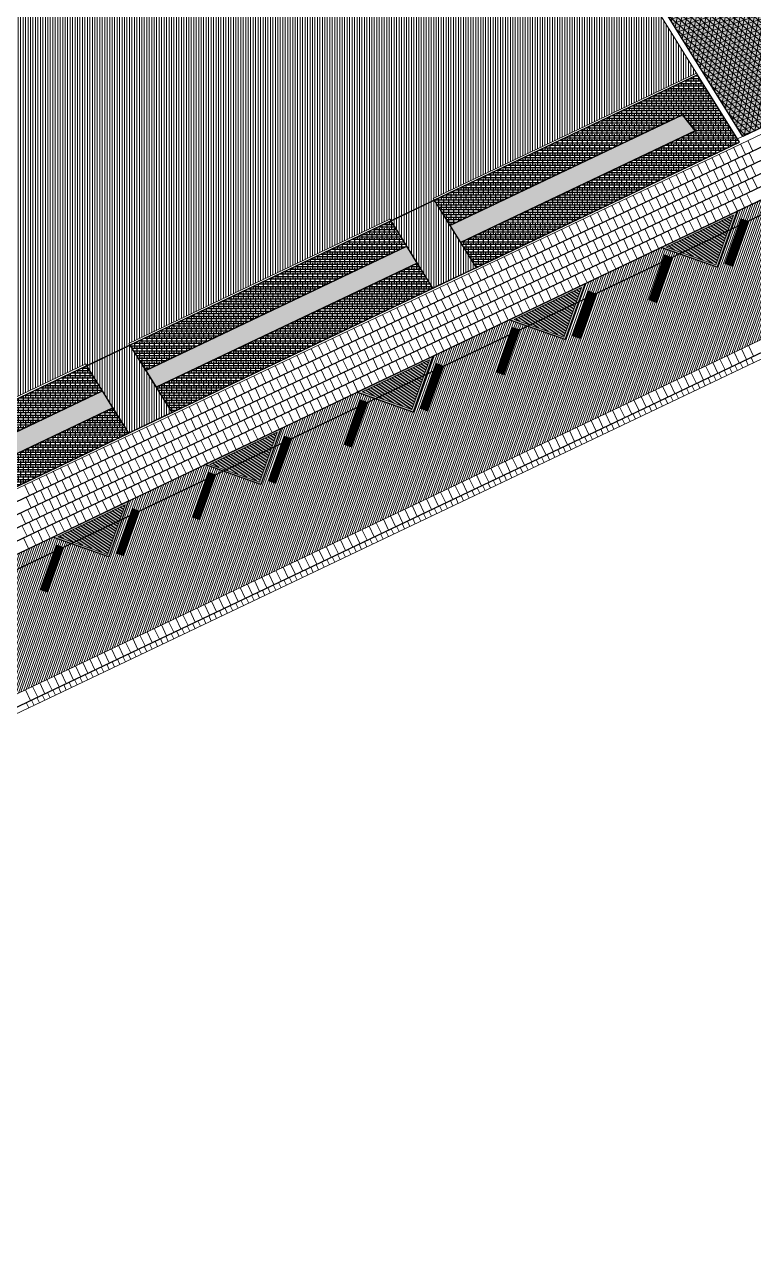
# Model space of a CAD drawing. Header units: metres. Extents: x 679599 to 680028, y 2748524 to 2748840.
# Drawn here: x 679724.7 to 679761.5, y 2748523.6 to 2748584.9 of the extents above; entities that cross this region are included whole.
import ezdxf

# ---------------------------------------------------------------- set-up
doc = ezdxf.new("R2010")
doc.units = ezdxf.units.M
doc.header["$LTSCALE"] = 5
doc.layers.add('00-AUX', color=2, linetype='Continuous', plot=False)
doc.layers.add('00-AUX Tree Pit', color=2, linetype='Continuous', plot=False)
for name, color, linetype, lineweight, plot in [('02-L-B-Barrier Curb', 210, 'Continuous', 5, False), ('02-L-B-Channel', 140, 'Continuous', 5, False), ('02-L-B-Curb', 11, 'Continuous', 5, False)]:
    doc.layers.add(name, color=color, linetype=linetype, lineweight=lineweight, plot=plot)
doc.layers.add('02-L-B-Flat Bar', color=181, linetype='Continuous', lineweight=5)
doc.layers.add('04-BK-Tree Pit', color=6, linetype='Continuous', lineweight=5)
for name, color, linetype, lineweight, true_color in [('02-L-Joints-Paviment_07_Precast Concrete Blocks 60X40', 7, 'Continuous', 5, 0x999999), ('03-TR-Pavement_02_Sealed Gravel', 7, 'Continuous', 5, 0x38321e), ('03-TR-Pavement_05_Precast irregular Concrete Blocks_Open Joint', 7, 'Continuous', 5, 0x82ae7e), ('03-TR-Pavement_07_Precast Concrete Blocks 20X10', 7, 'Continuous', 5, 0x999999), ('03-TR-Pavement_07_Precast Concrete Blocks 60X40', 7, 'Continuous', 5, 0x999999), ('03-TR-Pavement_07_Precast irregular Concrete Blocks', 7, 'Continuous', 5, 0xb3b3b3)]:
    doc.layers.add(name, color=color, linetype=linetype, lineweight=lineweight, true_color=true_color)
doc.layers.add('03-TR-Pavement_00_Dry Swale', color=7, linetype='Continuous', true_color=0x6e5d3a)
doc.layers.add('03-TR-Tree Pit_White', color=7, linetype='Continuous', true_color=0xfcfcfc)
doc.layers.add('03-TR-Tree Pit_Green', color=46, linetype='Continuous')
pattern_1 = [(90, (652974.11672, 2717198.73223), (-0.1247775, 0), [])]

# ---------------------------------------------------------------- blocks, each defined once
blk = doc.blocks.new('*U3')
at = {"layer": '02-L-B-Channel'}
blk.add_lwpolyline([(0, -0.301), (0, 0)], dxfattribs=at)
blk = doc.blocks.new('*U4')
at = {"layer": '02-L-B-Channel', "color": 0, "linetype": 'ByBlock', "lineweight": -2, "transparency": 16777216, "rotation": 205.4480529310802}
for p in [(679761.248, 2748567.713), (679761.519, 2748567.842), (679759.893, 2748567.068), (679760.164, 2748567.197), (679760.435, 2748567.326), (679760.706, 2748567.455), (679760.977, 2748567.584), (679758.539, 2748566.424), (679758.81, 2748566.553), (679759.081, 2748566.682), (679759.352, 2748566.811), (679759.622, 2748566.94), (679757.184, 2748565.779), (679757.455, 2748565.908), (679757.726, 2748566.037), (679757.997, 2748566.166), (679758.268, 2748566.295), (679756.101, 2748565.264), (679756.372, 2748565.393), (679756.643, 2748565.522), (679756.914, 2748565.65), (679754.746, 2748564.619), (679755.017, 2748564.748), (679755.288, 2748564.877), (679755.559, 2748565.006), (679755.83, 2748565.135), (679753.392, 2748563.975), (679753.663, 2748564.104), (679753.934, 2748564.232), (679754.205, 2748564.361), (679754.475, 2748564.49), (679752.037, 2748563.33), (679752.308, 2748563.459), (679752.579, 2748563.588), (679752.85, 2748563.717), (679753.121, 2748563.846), (679750.954, 2748562.814), (679751.225, 2748562.943), (679751.496, 2748563.072), (679751.767, 2748563.201), (679749.599, 2748562.17), (679749.87, 2748562.299), (679750.141, 2748562.428), (679750.412, 2748562.557), (679750.683, 2748562.686), (679748.245, 2748561.525), (679748.516, 2748561.654), (679748.787, 2748561.783), (679749.058, 2748561.912), (679749.329, 2748562.041), (679746.89, 2748560.881), (679747.161, 2748561.01), (679747.432, 2748561.139), (679747.703, 2748561.268), (679747.974, 2748561.396), (679745.536, 2748560.236), (679745.807, 2748560.365), (679746.078, 2748560.494), (679746.349, 2748560.623), (679746.62, 2748560.752), (679744.452, 2748559.721), (679744.723, 2748559.85), (679744.994, 2748559.978), (679745.265, 2748560.107), (679743.098, 2748559.076), (679743.369, 2748559.205), (679743.64, 2748559.334), (679743.911, 2748559.463), (679744.182, 2748559.592), (679741.744, 2748558.432), (679742.014, 2748558.561), (679742.285, 2748558.689), (679742.556, 2748558.818), (679742.827, 2748558.947), (679740.389, 2748557.787), (679740.66, 2748557.916), (679740.931, 2748558.045), (679741.202, 2748558.174), (679741.473, 2748558.303), (679739.305, 2748557.271), (679739.576, 2748557.4), (679739.847, 2748557.529), (679740.118, 2748557.658), (679737.951, 2748556.627), (679738.222, 2748556.756), (679738.493, 2748556.885), (679738.764, 2748557.014), (679739.035, 2748557.143), (679736.597, 2748555.982), (679736.867, 2748556.111), (679737.138, 2748556.24), (679737.409, 2748556.369), (679737.68, 2748556.498), (679735.242, 2748555.338), (679735.513, 2748555.467), (679735.784, 2748555.596), (679736.055, 2748555.725), (679736.326, 2748555.853), (679734.159, 2748554.822), (679734.429, 2748554.951), (679734.7, 2748555.08), (679734.971, 2748555.209), (679732.804, 2748554.178), (679733.075, 2748554.307), (679733.346, 2748554.435), (679733.617, 2748554.564), (679733.888, 2748554.693), (679731.45, 2748553.533), (679731.721, 2748553.662), (679731.991, 2748553.791), (679732.262, 2748553.92), (679732.533, 2748554.049), (679730.095, 2748552.889), (679730.366, 2748553.017), (679730.637, 2748553.146), (679730.908, 2748553.275), (679731.179, 2748553.404), (679729.012, 2748552.373), (679729.282, 2748552.502), (679729.553, 2748552.631), (679729.824, 2748552.76), (679727.657, 2748551.728), (679727.928, 2748551.857), (679728.199, 2748551.986), (679728.47, 2748552.115), (679728.741, 2748552.244), (679726.303, 2748551.084), (679726.574, 2748551.213), (679726.844, 2748551.342), (679727.115, 2748551.471), (679727.386, 2748551.599), (679724.948, 2748550.439), (679725.219, 2748550.568), (679725.49, 2748550.697), (679725.761, 2748550.826), (679726.032, 2748550.955)]:
    blk.add_blockref('*U3', p, dxfattribs=at)
blk = doc.blocks.new('Alcorque Parking 8m2')
at = {"layer": '03-TR-Tree Pit_Green', "ltscale": 0.3}
h = blk.add_hatch(dxfattribs=at)
h.set_pattern_fill('ANSI31', color=256, scale=0.04, angle=40)
h.set_pattern_definition([(85, (-679726.04474, -2748720.75428), (-0.1265167266577, 0.011068779329), [])])
h.paths.add_polyline_path([(-1.079, -0.384), (2.316, 1.231), (-0.189, 2.121)])
at = {"layer": '03-TR-Tree Pit_White'}
h = blk.add_hatch(color=256, dxfattribs=at)
h.dxf.hatch_style = 1
h.paths.add_polyline_path([(-1.254, -0.578), (2.577, 1.245), (-0.25, 2.249)])
at = {"layer": '02-L-B-Curb'}
blk.add_lwpolyline([(2.577, 1.245), (-0.25, 2.249), (-1.254, -0.578)], close=True, dxfattribs=at)
at = {"layer": '02-L-B-Curb', "color": 6}
blk.add_lwpolyline([(2.316, 1.231), (-0.189, 2.121), (-1.079, -0.384)], close=True, dxfattribs=at)
blk = doc.blocks.new('*U27')
at = {"layer": '02-L-Joints-Paviment_07_Precast Concrete Blocks 60X40'}
blk.add_line((0, -0.6), (0, 0), dxfattribs=at)
blk = doc.blocks.new('*U28')
at = {"layer": '02-L-Joints-Paviment_07_Precast Concrete Blocks 60X40', "color": 0, "linetype": 'ByBlock', "lineweight": -2, "transparency": 16777216, "rotation": 205.44819555251}
for p in [(679761.159, 2748568.003), (679761.52, 2748568.175), (679760.076, 2748567.488), (679760.437, 2748567.66), (679760.798, 2748567.831), (679758.631, 2748566.8), (679758.992, 2748566.972), (679759.353, 2748567.144), (679759.714, 2748567.316), (679757.186, 2748566.113), (679757.547, 2748566.285), (679757.909, 2748566.456), (679758.27, 2748566.628), (679756.103, 2748565.597), (679756.464, 2748565.769), (679756.825, 2748565.941), (679754.658, 2748564.909), (679755.019, 2748565.081), (679755.38, 2748565.253), (679755.741, 2748565.425), (679753.574, 2748564.394), (679753.935, 2748564.566), (679754.297, 2748564.738), (679752.129, 2748563.706), (679752.491, 2748563.878), (679752.852, 2748564.05), (679753.213, 2748564.222), (679751.046, 2748563.191), (679751.407, 2748563.363), (679751.768, 2748563.534), (679749.601, 2748562.503), (679749.962, 2748562.675), (679750.324, 2748562.847), (679750.685, 2748563.019), (679748.156, 2748561.816), (679748.518, 2748561.988), (679748.879, 2748562.159), (679749.24, 2748562.331), (679747.073, 2748561.3), (679747.434, 2748561.472), (679747.795, 2748561.644), (679745.628, 2748560.613), (679745.989, 2748560.784), (679746.35, 2748560.956), (679746.712, 2748561.128), (679744.544, 2748560.097), (679744.906, 2748560.269), (679745.267, 2748560.441), (679743.1, 2748559.409), (679743.461, 2748559.581), (679743.822, 2748559.753), (679744.183, 2748559.925), (679742.016, 2748558.894), (679742.377, 2748559.066), (679742.739, 2748559.238), (679740.571, 2748558.206), (679740.933, 2748558.378), (679741.294, 2748558.55), (679741.655, 2748558.722), (679739.127, 2748557.519), (679739.488, 2748557.691), (679739.849, 2748557.863), (679740.21, 2748558.034), (679738.043, 2748557.003), (679738.404, 2748557.175), (679738.765, 2748557.347), (679736.598, 2748556.316), (679736.96, 2748556.487), (679737.321, 2748556.659), (679737.682, 2748556.831), (679735.515, 2748555.8), (679735.876, 2748555.972), (679736.237, 2748556.144), (679734.07, 2748555.112), (679734.431, 2748555.284), (679734.792, 2748555.456), (679735.154, 2748555.628), (679732.986, 2748554.597), (679733.348, 2748554.769), (679733.709, 2748554.941), (679731.542, 2748553.909), (679731.903, 2748554.081), (679732.264, 2748554.253), (679732.625, 2748554.425), (679730.097, 2748553.222), (679730.458, 2748553.394), (679730.819, 2748553.566), (679731.18, 2748553.737), (679729.013, 2748552.706), (679729.375, 2748552.878), (679729.736, 2748553.05), (679727.569, 2748552.019), (679727.93, 2748552.191), (679728.291, 2748552.362), (679728.652, 2748552.534), (679726.485, 2748551.503), (679726.846, 2748551.675), (679727.207, 2748551.847), (679725.04, 2748550.816), (679725.401, 2748550.987), (679725.763, 2748551.159), (679726.124, 2748551.331)]:
    blk.add_blockref('*U27', p, dxfattribs=at)
blk = doc.blocks.new('Piece Parking')
blk.add_wipeout([(-1.7, 0.2), (-1.7, -0.2), (0.7, -0.2), (0.7, 0.2)])
at = {"layer": '03-TR-Pavement_07_Precast irregular Concrete Blocks'}
h = blk.add_hatch(dxfattribs=at)
h.set_pattern_fill('ANSI31', color=256, scale=0.01, angle=135)
h.paths.add_polyline_path([(-1.7, 0.2), (0.7, 0.2), (0.7, -0.2), (-1.7, -0.2)])
blk.add_lwpolyline([(-1.7, 0.2), (0.7, 0.2), (0.7, -0.2), (-1.7, -0.2)], close=True)
at = {"layer": '02-L-Joints-Paviment_07_Precast Concrete Blocks 60X40'}
for points in [[(-1.1, 0.2), (-1.1, -0.2)], [(-0.5, 0.2), (-0.5, -0.2)], [(0.1, 0.2), (0.1, -0.2)]]:
    blk.add_lwpolyline(points, dxfattribs=at)
blk = doc.blocks.new('*U46')
at = {"rotation": 44.98940089342743}
blk.add_blockref('Piece Parking', (0.539, -0.362), dxfattribs=at)
blk = doc.blocks.new('*U47')
at = {"layer": '02-L-B-Barrier Curb', "color": 0, "linetype": 'ByBlock', "lineweight": -2, "transparency": 16777216, "rotation": 25.44814092405828}
for p in [(679760.18, 2748574.474), (679756.342, 2748572.648), (679752.504, 2748570.822), (679748.667, 2748568.996), (679744.829, 2748567.17), (679740.991, 2748565.343), (679737.154, 2748563.517), (679733.316, 2748561.691), (679729.479, 2748559.865), (679725.641, 2748558.039)]:
    blk.add_blockref('*U46', p, dxfattribs=at)

msp = doc.modelspace()

# ---------------------------------------------------------------- hatches: boundary and pattern name
at = {"layer": '03-TR-Pavement_00_Dry Swale', "ltscale": 0.3}
h = msp.add_hatch(dxfattribs=at)
h.set_pattern_fill('ANSI38', color=256, scale=0.0393, angle=315)
h.paths.add_polyline_path([(679757.934, 2748580.346), (679758.565, 2748579.539), (679746.732, 2748573.908), (679747.525, 2748572.634), (679760.807, 2748578.955), (679758.693, 2748582.358), (679745.408, 2748576.036), (679746.201, 2748574.762)])
at = {"layer": '03-TR-Pavement_00_Dry Swale', "ltscale": 0.3, "true_color": 0xb29c70}
h = msp.add_hatch(dxfattribs=at)
h.set_pattern_fill('ANSI38', color=33, scale=0.0393, angle=315)
h.paths.add_polyline_path([(679698.5, 2748550.956), (679697.969, 2748551.81), (679687.712, 2748546.929), (679688.459, 2748546.179)])
h.paths.add_polyline_path([(679712.795, 2748557.759), (679712.479, 2748558.715), (679700.15, 2748552.848), (679700.681, 2748551.994)])
h.paths.add_polyline_path([(679729.201, 2748565.566), (679728.669, 2748566.419), (679714.664, 2748559.755), (679714.979, 2748558.798)])
h.paths.add_polyline_path([(679744.551, 2748572.87), (679744.02, 2748573.724), (679730.85, 2748567.457), (679731.382, 2748566.603)])
h.paths.add_polyline_path([(679758.565, 2748579.539), (679757.934, 2748580.346), (679746.201, 2748574.762), (679746.732, 2748573.908)])
at = {"layer": '03-TR-Pavement_00_Dry Swale', "ltscale": 0.3}
h = msp.add_hatch(dxfattribs=at)
h.set_pattern_fill('ANSI38', color=256, scale=0.0393, angle=315)
h.paths.add_polyline_path([(679730.85, 2748567.457), (679744.02, 2748573.724), (679743.227, 2748574.998), (679730.057, 2748568.732)])
h.paths.add_polyline_path([(679744.551, 2748572.87), (679731.382, 2748566.603), (679732.175, 2748565.33), (679745.344, 2748571.597)])
h = msp.add_hatch(dxfattribs=at)
h.set_pattern_fill('ANSI38', color=256, scale=0.0393, angle=315)
h.paths.add_polyline_path([(679714.664, 2748559.755), (679728.669, 2748566.419), (679727.876, 2748567.694), (679714.192, 2748561.182)])
h.paths.add_polyline_path([(679729.201, 2748565.566), (679714.979, 2748558.798), (679715.451, 2748557.371), (679729.994, 2748564.292)])
at = {"layer": '03-TR-Pavement_02_Sealed Gravel', "linetype": 'Continuous'}
h = msp.add_hatch(dxfattribs=at)
h.set_pattern_fill('ANSI31', color=256, scale=0.0393, angle=45)
h.set_pattern_definition(pattern_1)
h.paths.add_polyline_path([(679677.201, 2748573.555), (679683.041, 2748573.777), (679687.329, 2748576.176), (679693.395, 2748575.721), (679695.755, 2748576.821), (679698.899, 2748570.077), (679696.876, 2748565.409), (679691.299, 2748563.582), (679690.559, 2748563.185), (679688.204, 2748561.07), (679682.247, 2748562.313), (679677.021, 2748573.467)])
h.paths.add_polyline_path([(679758.64, 2748582.443), (679748.157, 2748599.32), (679704.653, 2748591.943), (679666.232, 2748578.973), (679685.689, 2748547.73)])
h = msp.add_hatch(dxfattribs=at)
h.set_pattern_fill('ANSI31', color=256, scale=0.0393, angle=45)
h.set_pattern_definition(pattern_1)
h.paths.add_polyline_path([(679743.174, 2748575.084), (679745.355, 2748576.122), (679747.525, 2748572.634), (679745.344, 2748571.597)])
h = msp.add_hatch(dxfattribs=at)
h.set_pattern_fill('ANSI31', color=256, scale=0.0393, angle=45)
h.set_pattern_definition(pattern_1)
h.paths.add_polyline_path([(679727.823, 2748567.779), (679730.004, 2748568.817), (679732.175, 2748565.33), (679729.994, 2748564.292)])
at = {"layer": '03-TR-Pavement_05_Precast irregular Concrete Blocks_Open Joint'}
h = msp.add_hatch(dxfattribs=at)
h.set_pattern_fill('SWAMP', color=256, scale=0.01)
h.set_pattern_definition([(0, (0, 0), (0.127, 0.219970452362), [0.03175, -0.22225]), (90, (0.01588, 0), (-0.127, 0.219970452362), [0.015875, -0.424065904724]), (90, (0.01984, 0), (-0.127, 0.219970452362), [0.0127, -0.427240904724]), (90, (0.0119, 0), (-0.127, 0.219970452362), [0.0127, -0.427240904724]), (60, (0.02381, 0), (-0.126999999827, 0.219970452462), [0.01016, -0.24384]), (120, (0.00794, 0), (-0.253999999827, 1e-10), [0.01016, -0.24384])])
h.paths.add_polyline_path([(679748.306, 2748599.649), (679770.022, 2748603.331), (679775.661, 2748586.251), (679760.974, 2748579.256)])
at = {"layer": '03-TR-Pavement_07_Precast Concrete Blocks 20X10'}
h = msp.add_hatch(dxfattribs=at)
h.set_pattern_fill('ANSI31', color=256, scale=0.0315, angle=25.5)
h.set_pattern_definition([(70.5, (0, 0), (-0.094275932128, 0.033384858509), [])])
h.paths.add_polyline_path([(679676.974, 2748528.606), (679675.178, 2748532.381), (679676.209, 2748535.285), (679680.101, 2748537.142), (679682.928, 2748536.138), (679683.932, 2748538.965), (679687.777, 2748540.795), (679690.604, 2748539.791), (679691.608, 2748542.618), (679695.453, 2748544.447), (679698.281, 2748543.443), (679699.284, 2748546.271), (679703.122, 2748548.097), (679705.955, 2748547.096), (679706.96, 2748549.923), (679710.804, 2748551.752), (679713.537, 2748550.782), (679713.631, 2748550.749), (679714.635, 2748553.575), (679718.48, 2748555.405), (679721.306, 2748554.401), (679722.311, 2748557.228), (679726.155, 2748559.057), (679728.987, 2748558.052), (679729.991, 2748560.877), (679733.836, 2748562.707), (679736.662, 2748561.703), (679737.666, 2748564.53), (679741.505, 2748566.362), (679744.333, 2748565.358), (679745.341, 2748568.182), (679749.186, 2748570.012), (679752.007, 2748569.011), (679753.031, 2748571.842), (679756.853, 2748573.661), (679759.68, 2748572.657), (679760.684, 2748575.483), (679764.527, 2748577.312), (679767.41, 2748576.278), (679769.209, 2748572.498)])
at = {"layer": '03-TR-Pavement_07_Precast irregular Concrete Blocks', "linetype": 'Continuous'}
h = msp.add_hatch(dxfattribs=at)
h.set_pattern_fill('NET3', color=256, scale=0.075, angle=78.3)
h.set_pattern_definition([(78.3, (679702.49558, 2748598.36996), (-0.2331774, 0.0482887), []), (138.3, (679702.49558, 2748598.36996), (-0.158408, -0.1777932), []), (198.3, (679702.49558, 2748598.36996), (0.07476945, -0.22608194), [])])
h.paths.add_polyline_path([(679775.663, 2748586.251), (679764.86, 2748618.962), (679702.497, 2748598.366), (679704.527, 2748592.218), (679748.306, 2748599.649), (679760.974, 2748579.256)])

# ---------------------------------------------------------------- linework, layer by layer
at = {"layer": '00-AUX'}
for points in [[(679748.306, 2748599.649), (679770.022, 2748603.331), (679775.661, 2748586.251), (679760.974, 2748579.256)], [(679685.742, 2748547.645), (679687.861, 2748544.242), (679760.807, 2748578.955), (679758.693, 2748582.358), (679685.742, 2748547.645)], [(679757.934, 2748580.346), (679758.565, 2748579.539), (679746.732, 2748573.908), (679747.525, 2748572.634), (679760.807, 2748578.955), (679758.693, 2748582.358), (679745.408, 2748576.036), (679746.201, 2748574.762)], [(679758.565, 2748579.539), (679757.934, 2748580.346), (679746.201, 2748574.762), (679746.732, 2748573.908)], [(679743.227, 2748574.998), (679745.408, 2748576.036), (679747.525, 2748572.634), (679745.344, 2748571.597)], [(679730.85, 2748567.457), (679744.02, 2748573.724), (679743.227, 2748574.998), (679730.057, 2748568.732)], [(679744.551, 2748572.87), (679744.02, 2748573.724), (679730.85, 2748567.457), (679731.382, 2748566.603)], [(679744.551, 2748572.87), (679731.382, 2748566.603), (679732.175, 2748565.33), (679745.344, 2748571.597)], [(679727.876, 2748567.694), (679730.057, 2748568.732), (679732.175, 2748565.33), (679729.994, 2748564.292)], [(679714.664, 2748559.755), (679728.669, 2748566.419), (679727.876, 2748567.694), (679714.192, 2748561.182)], [(679729.201, 2748565.566), (679728.669, 2748566.419), (679714.664, 2748559.755), (679714.979, 2748558.798)], [(679729.201, 2748565.566), (679714.979, 2748558.798), (679715.451, 2748557.371), (679729.994, 2748564.292)]]:
    msp.add_lwpolyline(points, close=True, dxfattribs=at)
for points in [[(679687.892, 2748543.501), (679775.562, 2748585.22)], [(679688.149, 2748542.96), (679776.001, 2748584.764)], [(679688.407, 2748542.418), (679776.078, 2748584.137)], [(679688.665, 2748541.876), (679776.155, 2748583.509)], [(679688.923, 2748541.334), (679776.593, 2748583.053)], [(679675.752, 2748534.298), (679765.435, 2748576.975)], [(679743.227, 2748574.998), (679745.408, 2748576.036), (679747.525, 2748572.634), (679745.344, 2748571.597), (679743.227, 2748574.998)], [(679691.913, 2748535.051), (679769.467, 2748571.956)], [(679727.876, 2748567.694), (679730.057, 2748568.732), (679732.175, 2748565.33), (679729.994, 2748564.292), (679727.876, 2748567.694)]]:
    msp.add_lwpolyline(points, dxfattribs=at)
at = {"layer": '00-AUX Tree Pit'}
for points in [[(679760.684, 2748575.483), (679759.68, 2748572.656), (679756.853, 2748573.66)], [(679753.016, 2748571.834), (679752.012, 2748569.007), (679749.185, 2748570.011)], [(679745.34, 2748568.181), (679744.336, 2748565.354), (679741.509, 2748566.358)], [(679737.664, 2748564.528), (679736.66, 2748561.701), (679733.833, 2748562.706)], [(679729.99, 2748560.877), (679728.986, 2748558.05), (679726.159, 2748559.054)]]:
    msp.add_lwpolyline(points, close=True, dxfattribs=at)
at = {"layer": '02-L-B-Channel'}
for points in [[(679668.512, 2748523.584), (680028.077, 2748694.687)], [(679760.701, 2748579.126), (679775.663, 2748586.251)], [(679760.86, 2748578.869), (679775.758, 2748585.964)]]:
    msp.add_lwpolyline(points, dxfattribs=at)
at = {"layer": '02-L-B-Curb'}
for points in [[(679758.693, 2748582.358), (679748.157, 2748599.32), (679704.653, 2748591.943)], [(679760.974, 2748579.256), (679748.444, 2748599.427)], [(679758.64, 2748582.443), (679745.355, 2748576.122)], [(679745.408, 2748576.036), (679758.693, 2748582.358), (679760.807, 2748578.955)], [(679760.807, 2748578.955), (679687.861, 2748544.242)], [(679687.642, 2748544.027), (679760.86, 2748578.869)], [(679745.408, 2748576.036), (679745.355, 2748576.122)], [(679743.174, 2748575.084), (679730.004, 2748568.817)], [(679730.057, 2748568.732), (679743.227, 2748574.998)], [(679743.227, 2748574.998), (679743.174, 2748575.084)], [(679730.057, 2748568.732), (679730.004, 2748568.817)], [(679727.824, 2748567.78), (679714.161, 2748561.278)], [(679714.192, 2748561.182), (679727.876, 2748567.694)], [(679727.876, 2748567.694), (679727.823, 2748567.779)]]:
    msp.add_lwpolyline(points, dxfattribs=at)
at = {"layer": '02-L-B-Flat Bar'}
msp.add_lwpolyline([(679676.209, 2748535.285), (679764.525, 2748577.311)], dxfattribs=at)
at = {"layer": '02-L-Joints-Paviment_07_Precast Concrete Blocks 60X40'}
msp.add_line((679676.974, 2748528.607), (679769.209, 2748572.498), dxfattribs=at)
for points in [[(679761.476, 2748578.516), (679761.223, 2748579.048)], [(679760.031, 2748577.829), (679759.778, 2748578.36)], [(679760.392, 2748578.001), (679760.139, 2748578.532)], [(679760.753, 2748578.173), (679760.5, 2748578.704)], [(679761.115, 2748578.345), (679760.862, 2748578.876)], [(679761.553, 2748577.889), (679761.295, 2748578.431)], [(679758.948, 2748577.313), (679758.695, 2748577.844)], [(679759.309, 2748577.485), (679759.056, 2748578.016)], [(679759.67, 2748577.657), (679759.417, 2748578.188)], [(679760.108, 2748577.201), (679759.85, 2748577.743)], [(679760.469, 2748577.373), (679760.212, 2748577.915)], [(679760.831, 2748577.545), (679760.573, 2748578.087)], [(679761.192, 2748577.717), (679760.934, 2748578.259)], [(679761.63, 2748577.262), (679761.372, 2748577.803)], [(679757.503, 2748576.626), (679757.25, 2748577.157)], [(679757.864, 2748576.798), (679757.611, 2748577.329)], [(679758.225, 2748576.97), (679757.972, 2748577.501)], [(679758.586, 2748577.141), (679758.333, 2748577.673)], [(679759.025, 2748576.686), (679758.767, 2748577.227)], [(679759.386, 2748576.858), (679759.128, 2748577.399)], [(679759.747, 2748577.029), (679759.489, 2748577.571)], [(679760.185, 2748576.574), (679759.927, 2748577.116)], [(679760.546, 2748576.746), (679760.289, 2748577.288)], [(679760.908, 2748576.918), (679760.65, 2748577.46)], [(679761.269, 2748577.09), (679761.011, 2748577.632)], [(679761.707, 2748576.634), (679761.449, 2748577.176)], [(679756.058, 2748575.938), (679755.805, 2748576.469)], [(679756.419, 2748576.11), (679756.166, 2748576.641)], [(679756.78, 2748576.282), (679756.527, 2748576.813)], [(679757.142, 2748576.454), (679756.889, 2748576.985)], [(679757.58, 2748575.998), (679757.322, 2748576.54)], [(679757.941, 2748576.17), (679757.683, 2748576.712)], [(679758.302, 2748576.342), (679758.044, 2748576.884)], [(679758.663, 2748576.514), (679758.406, 2748577.056)], [(679759.102, 2748576.059), (679758.844, 2748576.6)], [(679759.463, 2748576.23), (679759.205, 2748576.772)], [(679759.824, 2748576.402), (679759.566, 2748576.944)], [(679760.262, 2748575.947), (679760.004, 2748576.488)], [(679760.623, 2748576.119), (679760.366, 2748576.66)], [(679760.985, 2748576.29), (679760.727, 2748576.832)], [(679761.346, 2748576.462), (679761.088, 2748577.004)], [(679754.974, 2748575.423), (679754.721, 2748575.954)], [(679755.336, 2748575.595), (679755.083, 2748576.126)], [(679755.697, 2748575.766), (679755.444, 2748576.298)], [(679756.135, 2748575.311), (679755.877, 2748575.853)], [(679756.496, 2748575.483), (679756.238, 2748576.024)], [(679756.857, 2748575.654), (679756.6, 2748576.196)], [(679757.219, 2748575.826), (679756.961, 2748576.368)], [(679757.657, 2748575.371), (679757.399, 2748575.913)], [(679758.018, 2748575.543), (679757.76, 2748576.085)], [(679758.379, 2748575.715), (679758.121, 2748576.257)], [(679758.74, 2748575.887), (679758.483, 2748576.428)], [(679759.179, 2748575.431), (679758.921, 2748575.973)], [(679759.54, 2748575.603), (679759.282, 2748576.145)], [(679759.901, 2748575.775), (679759.643, 2748576.317)], [(679760.339, 2748575.319), (679760.082, 2748575.861)], [(679760.701, 2748575.491), (679760.443, 2748576.033)], [(679761.062, 2748575.663), (679760.804, 2748576.205)], [(679761.423, 2748575.835), (679761.165, 2748576.376)], [(679753.53, 2748574.735), (679753.277, 2748575.266)], [(679753.891, 2748574.907), (679753.638, 2748575.438)], [(679754.252, 2748575.079), (679753.999, 2748575.61)], [(679754.613, 2748575.251), (679754.36, 2748575.782)], [(679755.052, 2748574.795), (679754.794, 2748575.337)], [(679755.413, 2748574.967), (679755.155, 2748575.509)], [(679755.774, 2748575.139), (679755.516, 2748575.681)], [(679756.212, 2748574.684), (679755.954, 2748575.225)], [(679756.573, 2748574.855), (679756.315, 2748575.397)], [(679756.934, 2748575.027), (679756.677, 2748575.569)], [(679757.296, 2748575.199), (679757.038, 2748575.741)], [(679757.734, 2748574.744), (679757.476, 2748575.285)], [(679758.095, 2748574.915), (679757.837, 2748575.457)], [(679758.456, 2748575.087), (679758.199, 2748575.629)], [(679758.818, 2748575.259), (679758.56, 2748575.801)], [(679759.256, 2748574.803), (679758.998, 2748575.345)], [(679759.617, 2748574.975), (679759.359, 2748575.517)], [(679759.978, 2748575.147), (679759.72, 2748575.689)], [(679752.446, 2748574.219), (679752.193, 2748574.751)], [(679752.807, 2748574.391), (679752.554, 2748574.923)], [(679753.168, 2748574.563), (679752.916, 2748575.094)], [(679753.607, 2748574.108), (679753.349, 2748574.649)], [(679753.968, 2748574.28), (679753.71, 2748574.821)], [(679754.329, 2748574.451), (679754.071, 2748574.993)], [(679754.69, 2748574.623), (679754.433, 2748575.165)], [(679755.128, 2748574.168), (679754.871, 2748574.71)], [(679755.49, 2748574.34), (679755.232, 2748574.882)], [(679755.851, 2748574.512), (679755.593, 2748575.053)], [(679756.65, 2748574.228), (679756.393, 2748574.77)], [(679757.012, 2748574.4), (679756.754, 2748574.942)], [(679757.373, 2748574.572), (679757.115, 2748575.113)], [(679757.811, 2748574.116), (679757.553, 2748574.658)], [(679758.172, 2748574.288), (679757.915, 2748574.83)], [(679758.534, 2748574.46), (679758.276, 2748575.001)], [(679758.895, 2748574.631), (679758.637, 2748575.173)], [(679751.001, 2748573.532), (679750.748, 2748574.063)], [(679751.363, 2748573.704), (679751.11, 2748574.235)], [(679751.724, 2748573.876), (679751.471, 2748574.407)], [(679752.085, 2748574.048), (679751.832, 2748574.579)], [(679752.523, 2748573.592), (679752.265, 2748574.134)], [(679752.884, 2748573.764), (679752.627, 2748574.306)], [(679753.246, 2748573.936), (679752.988, 2748574.478)], [(679753.684, 2748573.48), (679753.426, 2748574.022)], [(679754.045, 2748573.652), (679753.787, 2748574.194)], [(679754.406, 2748573.824), (679754.148, 2748574.366)], [(679754.767, 2748573.996), (679754.509, 2748574.538)], [(679755.206, 2748573.54), (679754.948, 2748574.082)], [(679755.567, 2748573.712), (679755.309, 2748574.254)], [(679755.928, 2748573.884), (679755.67, 2748574.426)], [(679756.289, 2748574.056), (679756.031, 2748574.598)], [(679756.728, 2748573.6), (679756.47, 2748574.142)], [(679757.089, 2748573.772), (679756.831, 2748574.314)], [(679757.45, 2748573.944), (679757.192, 2748574.486)], [(679749.918, 2748573.016), (679749.665, 2748573.548)], [(679750.279, 2748573.188), (679750.026, 2748573.719)], [(679750.64, 2748573.36), (679750.387, 2748573.891)], [(679751.078, 2748572.905), (679750.821, 2748573.446)], [(679751.44, 2748573.076), (679751.182, 2748573.618)], [(679751.801, 2748573.248), (679751.543, 2748573.79)], [(679752.162, 2748573.42), (679751.904, 2748573.962)], [(679752.6, 2748572.965), (679752.342, 2748573.507)], [(679752.961, 2748573.137), (679752.704, 2748573.678)], [(679753.323, 2748573.309), (679753.065, 2748573.85)], [(679753.761, 2748572.853), (679753.503, 2748573.395)], [(679754.122, 2748573.025), (679753.864, 2748573.567)], [(679754.483, 2748573.197), (679754.225, 2748573.738)], [(679754.844, 2748573.369), (679754.587, 2748573.91)], [(679755.283, 2748572.913), (679755.025, 2748573.454)], [(679755.644, 2748573.085), (679755.386, 2748573.626)], [(679756.005, 2748573.256), (679755.747, 2748573.798)], [(679756.366, 2748573.428), (679756.109, 2748573.97)], [(679748.473, 2748572.329), (679748.22, 2748572.86)], [(679748.834, 2748572.501), (679748.581, 2748573.032)], [(679749.195, 2748572.673), (679748.942, 2748573.204)], [(679749.557, 2748572.844), (679749.304, 2748573.376)], [(679749.995, 2748572.389), (679749.737, 2748572.931)], [(679750.356, 2748572.561), (679750.098, 2748573.103)], [(679750.717, 2748572.733), (679750.459, 2748573.274)], [(679751.155, 2748572.277), (679750.898, 2748572.819)], [(679751.517, 2748572.449), (679751.259, 2748572.991)], [(679751.878, 2748572.621), (679751.62, 2748573.163)], [(679752.239, 2748572.793), (679751.981, 2748573.335)], [(679752.677, 2748572.337), (679752.419, 2748572.879)], [(679753.038, 2748572.509), (679752.781, 2748573.051)], [(679753.4, 2748572.681), (679753.142, 2748573.223)], [(679754.199, 2748572.397), (679753.941, 2748572.939)], [(679754.56, 2748572.569), (679754.303, 2748573.111)], [(679754.922, 2748572.741), (679754.664, 2748573.283)], [(679747.028, 2748571.641), (679746.775, 2748572.173)], [(679747.389, 2748571.813), (679747.136, 2748572.344)], [(679747.751, 2748571.985), (679747.498, 2748572.516)], [(679748.112, 2748572.157), (679747.859, 2748572.688)], [(679748.55, 2748571.701), (679748.292, 2748572.243)], [(679748.911, 2748571.873), (679748.653, 2748572.415)], [(679749.272, 2748572.045), (679749.015, 2748572.587)], [(679749.634, 2748572.217), (679749.376, 2748572.759)], [(679750.072, 2748571.762), (679749.814, 2748572.303)], [(679750.433, 2748571.934), (679750.175, 2748572.475)], [(679750.794, 2748572.105), (679750.536, 2748572.647)], [(679751.233, 2748571.65), (679750.975, 2748572.192)], [(679751.594, 2748571.822), (679751.336, 2748572.363)], [(679751.955, 2748571.994), (679751.697, 2748572.535)], [(679752.316, 2748572.165), (679752.058, 2748572.707)], [(679752.754, 2748571.71), (679752.497, 2748572.251)], [(679753.116, 2748571.881), (679752.858, 2748572.423)], [(679753.477, 2748572.053), (679753.219, 2748572.595)], [(679753.838, 2748572.225), (679753.58, 2748572.767)], [(679745.945, 2748571.126), (679745.692, 2748571.657)], [(679746.306, 2748571.298), (679746.053, 2748571.829)], [(679746.667, 2748571.469), (679746.414, 2748572.001)], [(679747.105, 2748571.014), (679746.847, 2748571.556)], [(679747.466, 2748571.186), (679747.209, 2748571.728)], [(679747.828, 2748571.358), (679747.57, 2748571.899)], [(679748.189, 2748571.53), (679747.931, 2748572.071)], [(679748.627, 2748571.074), (679748.369, 2748571.616)], [(679748.988, 2748571.246), (679748.73, 2748571.788)], [(679749.349, 2748571.418), (679749.092, 2748571.96)], [(679749.711, 2748571.59), (679749.453, 2748572.132)], [(679750.149, 2748571.134), (679749.891, 2748571.676)], [(679750.51, 2748571.306), (679750.252, 2748571.848)], [(679750.871, 2748571.478), (679750.614, 2748572.02)], [(679751.31, 2748571.022), (679751.052, 2748571.564)], [(679751.671, 2748571.194), (679751.413, 2748571.736)], [(679752.032, 2748571.366), (679751.774, 2748571.908)], [(679752.393, 2748571.538), (679752.135, 2748572.079)], [(679744.5, 2748570.438), (679744.247, 2748570.969)], [(679744.861, 2748570.61), (679744.608, 2748571.141)], [(679745.222, 2748570.782), (679744.969, 2748571.313)], [(679745.584, 2748570.954), (679745.331, 2748571.485)], [(679746.022, 2748570.498), (679745.764, 2748571.04)], [(679746.383, 2748570.67), (679746.125, 2748571.212)], [(679746.744, 2748570.842), (679746.486, 2748571.384)], [(679747.543, 2748570.559), (679747.286, 2748571.1)], [(679747.905, 2748570.73), (679747.647, 2748571.272)], [(679748.266, 2748570.902), (679748.008, 2748571.444)], [(679748.704, 2748570.447), (679748.446, 2748570.988)], [(679749.065, 2748570.619), (679748.808, 2748571.16)], [(679749.427, 2748570.79), (679749.169, 2748571.332)], [(679749.788, 2748570.962), (679749.53, 2748571.504)], [(679750.226, 2748570.506), (679749.968, 2748571.048)], [(679750.587, 2748570.678), (679750.33, 2748571.22)], [(679750.949, 2748570.85), (679750.691, 2748571.392)], [(679743.416, 2748569.923), (679743.163, 2748570.454)], [(679743.778, 2748570.094), (679743.525, 2748570.626)], [(679744.139, 2748570.266), (679743.886, 2748570.798)], [(679744.577, 2748569.811), (679744.319, 2748570.353)], [(679744.938, 2748569.983), (679744.68, 2748570.525)], [(679745.299, 2748570.155), (679745.042, 2748570.696)], [(679745.661, 2748570.326), (679745.403, 2748570.868)], [(679746.099, 2748569.871), (679745.841, 2748570.413)], [(679746.46, 2748570.043), (679746.202, 2748570.585)], [(679746.821, 2748570.215), (679746.563, 2748570.757)], [(679747.182, 2748570.387), (679746.924, 2748570.928)], [(679747.621, 2748569.931), (679747.363, 2748570.473)], [(679747.982, 2748570.103), (679747.724, 2748570.645)], [(679748.343, 2748570.275), (679748.085, 2748570.817)], [(679748.781, 2748569.819), (679748.524, 2748570.361)], [(679749.143, 2748569.991), (679748.885, 2748570.533)], [(679749.504, 2748570.163), (679749.246, 2748570.704)], [(679749.865, 2748570.335), (679749.607, 2748570.876)], [(679741.972, 2748569.235), (679741.719, 2748569.766)], [(679742.333, 2748569.407), (679742.08, 2748569.938)], [(679742.694, 2748569.579), (679742.441, 2748570.11)], [(679743.055, 2748569.751), (679742.802, 2748570.282)], [(679743.493, 2748569.295), (679743.236, 2748569.837)], [(679743.855, 2748569.467), (679743.597, 2748570.009)], [(679744.216, 2748569.639), (679743.958, 2748570.181)], [(679744.654, 2748569.184), (679744.396, 2748569.725)], [(679745.015, 2748569.355), (679744.757, 2748569.897)], [(679745.376, 2748569.527), (679745.119, 2748570.069)], [(679745.738, 2748569.699), (679745.48, 2748570.241)], [(679746.176, 2748569.244), (679745.918, 2748569.785)], [(679746.537, 2748569.415), (679746.279, 2748569.957)], [(679746.898, 2748569.587), (679746.64, 2748570.129)], [(679747.259, 2748569.759), (679747.002, 2748570.301)], [(679747.698, 2748569.303), (679747.44, 2748569.845)], [(679748.059, 2748569.475), (679747.801, 2748570.017)], [(679748.42, 2748569.647), (679748.162, 2748570.189)], [(679740.888, 2748568.719), (679740.635, 2748569.251)], [(679741.249, 2748568.891), (679740.996, 2748569.422)], [(679741.61, 2748569.063), (679741.357, 2748569.594)], [(679742.049, 2748568.608), (679741.791, 2748569.15)], [(679742.41, 2748568.78), (679742.152, 2748569.321)], [(679742.771, 2748568.951), (679742.513, 2748569.493)], [(679743.132, 2748569.123), (679742.874, 2748569.665)], [(679743.57, 2748568.668), (679743.313, 2748569.21)], [(679743.932, 2748568.84), (679743.674, 2748569.382)], [(679744.293, 2748569.012), (679744.035, 2748569.553)], [(679744.731, 2748568.556), (679744.473, 2748569.098)], [(679745.092, 2748568.728), (679744.834, 2748569.27)], [(679745.453, 2748568.9), (679745.196, 2748569.442)], [(679745.815, 2748569.072), (679745.557, 2748569.613)], [(679746.253, 2748568.616), (679745.995, 2748569.158)], [(679746.614, 2748568.788), (679746.356, 2748569.329)], [(679746.975, 2748568.96), (679746.718, 2748569.501)], [(679747.337, 2748569.131), (679747.079, 2748569.673)], [(679739.443, 2748568.032), (679739.19, 2748568.563)], [(679739.804, 2748568.204), (679739.551, 2748568.735)], [(679740.166, 2748568.376), (679739.913, 2748568.907)], [(679740.527, 2748568.548), (679740.274, 2748569.079)], [(679740.965, 2748568.092), (679740.707, 2748568.634)], [(679741.326, 2748568.264), (679741.068, 2748568.806)], [(679741.687, 2748568.436), (679741.43, 2748568.978)], [(679742.126, 2748567.98), (679741.868, 2748568.522)], [(679742.487, 2748568.152), (679742.229, 2748568.694)], [(679742.848, 2748568.324), (679742.59, 2748568.866)], [(679743.209, 2748568.496), (679742.951, 2748569.038)], [(679743.648, 2748568.04), (679743.39, 2748568.582)], [(679744.009, 2748568.212), (679743.751, 2748568.754)], [(679744.37, 2748568.384), (679744.112, 2748568.926)], [(679745.17, 2748568.1), (679744.912, 2748568.642)], [(679745.531, 2748568.272), (679745.273, 2748568.814)], [(679745.892, 2748568.444), (679745.634, 2748568.986)], [(679737.999, 2748567.344), (679737.746, 2748567.876)], [(679738.36, 2748567.516), (679738.107, 2748568.047)], [(679738.721, 2748567.688), (679738.468, 2748568.219)], [(679739.082, 2748567.86), (679738.829, 2748568.391)], [(679739.52, 2748567.405), (679739.262, 2748567.946)], [(679739.881, 2748567.577), (679739.624, 2748568.118)], [(679740.243, 2748567.748), (679739.985, 2748568.29)], [(679740.604, 2748567.92), (679740.346, 2748568.462)], [(679741.042, 2748567.465), (679740.784, 2748568.007)], [(679741.403, 2748567.637), (679741.145, 2748568.179)], [(679741.764, 2748567.809), (679741.507, 2748568.35)], [(679742.203, 2748567.353), (679741.945, 2748567.895)], [(679742.564, 2748567.525), (679742.306, 2748568.067)], [(679742.925, 2748567.697), (679742.667, 2748568.238)], [(679743.286, 2748567.869), (679743.029, 2748568.41)], [(679743.725, 2748567.413), (679743.467, 2748567.954)], [(679744.086, 2748567.585), (679743.828, 2748568.126)], [(679744.447, 2748567.756), (679744.189, 2748568.298)], [(679744.808, 2748567.928), (679744.551, 2748568.47)], [(679736.915, 2748566.829), (679736.662, 2748567.36)], [(679737.276, 2748567.001), (679737.023, 2748567.532)], [(679737.637, 2748567.173), (679737.384, 2748567.704)], [(679738.075, 2748566.717), (679737.818, 2748567.259)], [(679738.437, 2748566.889), (679738.179, 2748567.431)], [(679738.798, 2748567.061), (679738.54, 2748567.603)], [(679739.159, 2748567.233), (679738.901, 2748567.775)], [(679739.597, 2748566.777), (679739.339, 2748567.319)], [(679739.958, 2748566.949), (679739.701, 2748567.491)], [(679740.32, 2748567.121), (679740.062, 2748567.663)], [(679740.681, 2748567.293), (679740.423, 2748567.835)], [(679741.119, 2748566.837), (679740.861, 2748567.379)], [(679741.48, 2748567.009), (679741.223, 2748567.551)], [(679741.842, 2748567.181), (679741.584, 2748567.723)], [(679742.28, 2748566.725), (679742.022, 2748567.267)], [(679742.641, 2748566.897), (679742.383, 2748567.439)], [(679743.002, 2748567.069), (679742.745, 2748567.611)], [(679743.364, 2748567.241), (679743.106, 2748567.783)], [(679735.47, 2748566.141), (679735.217, 2748566.672)], [(679735.831, 2748566.313), (679735.578, 2748566.844)], [(679736.193, 2748566.485), (679735.94, 2748567.016)], [(679736.554, 2748566.657), (679736.301, 2748567.188)], [(679736.992, 2748566.202), (679736.734, 2748566.743)], [(679737.353, 2748566.373), (679737.095, 2748566.915)], [(679737.714, 2748566.545), (679737.456, 2748567.087)], [(679738.514, 2748566.262), (679738.256, 2748566.804)], [(679738.875, 2748566.434), (679738.617, 2748566.975)], [(679739.236, 2748566.605), (679738.978, 2748567.147)], [(679739.674, 2748566.15), (679739.417, 2748566.692)], [(679740.036, 2748566.322), (679739.778, 2748566.863)], [(679740.397, 2748566.494), (679740.139, 2748567.035)], [(679740.758, 2748566.665), (679740.5, 2748567.207)], [(679741.196, 2748566.209), (679740.939, 2748566.751)], [(679741.558, 2748566.381), (679741.3, 2748566.923)], [(679741.919, 2748566.553), (679741.661, 2748567.095)], [(679734.387, 2748565.626), (679734.134, 2748566.157)], [(679734.748, 2748565.797), (679734.495, 2748566.329)], [(679735.109, 2748565.969), (679734.856, 2748566.501)], [(679735.547, 2748565.514), (679735.289, 2748566.056)], [(679735.908, 2748565.686), (679735.651, 2748566.228)], [(679736.27, 2748565.858), (679736.012, 2748566.4)], [(679736.631, 2748566.03), (679736.373, 2748566.571)], [(679737.069, 2748565.574), (679736.811, 2748566.116)], [(679737.43, 2748565.746), (679737.172, 2748566.288)], [(679737.791, 2748565.918), (679737.533, 2748566.46)], [(679738.152, 2748566.09), (679737.895, 2748566.632)], [(679738.591, 2748565.634), (679738.333, 2748566.176)], [(679738.952, 2748565.806), (679738.694, 2748566.348)], [(679739.313, 2748565.978), (679739.055, 2748566.52)], [(679739.752, 2748565.522), (679739.494, 2748566.064)], [(679740.113, 2748565.694), (679739.855, 2748566.236)], [(679740.474, 2748565.866), (679740.216, 2748566.408)], [(679740.835, 2748566.038), (679740.577, 2748566.579)], [(679732.942, 2748564.938), (679732.689, 2748565.469)], [(679733.303, 2748565.11), (679733.05, 2748565.641)], [(679733.664, 2748565.282), (679733.411, 2748565.813)], [(679734.025, 2748565.454), (679733.772, 2748565.985)], [(679734.464, 2748564.998), (679734.206, 2748565.54)], [(679734.825, 2748565.17), (679734.567, 2748565.712)], [(679735.186, 2748565.342), (679734.928, 2748565.884)], [(679735.624, 2748564.887), (679735.366, 2748565.429)], [(679735.985, 2748565.059), (679735.728, 2748565.6)], [(679736.347, 2748565.23), (679736.089, 2748565.772)], [(679736.708, 2748565.402), (679736.45, 2748565.944)], [(679737.146, 2748564.947), (679736.888, 2748565.488)], [(679737.507, 2748565.118), (679737.249, 2748565.66)], [(679737.868, 2748565.29), (679737.611, 2748565.832)], [(679738.23, 2748565.462), (679737.972, 2748566.004)], [(679738.668, 2748565.006), (679738.41, 2748565.548)], [(679739.029, 2748565.178), (679738.771, 2748565.72)], [(679739.39, 2748565.35), (679739.133, 2748565.892)], [(679731.858, 2748564.422), (679731.605, 2748564.954)], [(679732.219, 2748564.594), (679731.966, 2748565.126)], [(679732.581, 2748564.766), (679732.328, 2748565.297)], [(679733.019, 2748564.311), (679732.761, 2748564.853)], [(679733.38, 2748564.483), (679733.122, 2748565.025)], [(679733.741, 2748564.655), (679733.483, 2748565.196)], [(679734.102, 2748564.827), (679733.845, 2748565.368)], [(679734.541, 2748564.371), (679734.283, 2748564.913)], [(679734.902, 2748564.543), (679734.644, 2748565.085)], [(679735.263, 2748564.715), (679735.005, 2748565.257)], [(679735.701, 2748564.259), (679735.444, 2748564.801)], [(679736.063, 2748564.431), (679735.805, 2748564.973)], [(679736.424, 2748564.603), (679736.166, 2748565.145)], [(679736.785, 2748564.775), (679736.527, 2748565.317)], [(679737.223, 2748564.319), (679736.966, 2748564.861)], [(679737.585, 2748564.491), (679737.327, 2748565.032)], [(679737.946, 2748564.663), (679737.688, 2748565.204)], [(679738.307, 2748564.834), (679738.049, 2748565.376)], [(679730.414, 2748563.735), (679730.161, 2748564.266)], [(679730.775, 2748563.907), (679730.522, 2748564.438)], [(679731.136, 2748564.079), (679730.883, 2748564.61)], [(679731.497, 2748564.251), (679731.244, 2748564.782)], [(679731.935, 2748563.795), (679731.677, 2748564.337)], [(679732.296, 2748563.967), (679732.039, 2748564.509)], [(679732.658, 2748564.139), (679732.4, 2748564.681)], [(679733.096, 2748563.684), (679732.838, 2748564.225)], [(679733.457, 2748563.855), (679733.199, 2748564.397)], [(679733.818, 2748564.027), (679733.56, 2748564.569)], [(679734.179, 2748564.199), (679733.922, 2748564.741)], [(679734.618, 2748563.743), (679734.36, 2748564.285)], [(679734.979, 2748563.915), (679734.721, 2748564.457)], [(679735.34, 2748564.087), (679735.082, 2748564.629)], [(679736.14, 2748563.803), (679735.882, 2748564.345)], [(679736.501, 2748563.975), (679736.243, 2748564.517)], [(679736.862, 2748564.147), (679736.604, 2748564.689)], [(679728.969, 2748563.047), (679728.716, 2748563.579)], [(679729.33, 2748563.219), (679729.077, 2748563.751)], [(679729.691, 2748563.391), (679729.438, 2748563.922)], [(679730.052, 2748563.563), (679729.799, 2748564.094)], [(679730.49, 2748563.108), (679730.233, 2748563.65)], [(679730.852, 2748563.28), (679730.594, 2748563.822)], [(679731.213, 2748563.452), (679730.955, 2748563.993)], [(679731.574, 2748563.623), (679731.316, 2748564.165)], [(679732.012, 2748563.168), (679731.754, 2748563.71)], [(679732.373, 2748563.34), (679732.116, 2748563.882)], [(679732.735, 2748563.512), (679732.477, 2748564.054)], [(679733.173, 2748563.056), (679732.915, 2748563.598)], [(679733.534, 2748563.228), (679733.276, 2748563.77)], [(679733.895, 2748563.4), (679733.638, 2748563.942)], [(679734.257, 2748563.572), (679733.999, 2748564.113)], [(679734.695, 2748563.116), (679734.437, 2748563.657)], [(679735.056, 2748563.288), (679734.798, 2748563.829)], [(679735.417, 2748563.459), (679735.16, 2748564.001)], [(679735.779, 2748563.631), (679735.521, 2748564.173)], [(679727.885, 2748562.532), (679727.632, 2748563.063)], [(679728.246, 2748562.704), (679727.993, 2748563.235)], [(679728.608, 2748562.876), (679728.355, 2748563.407)], [(679729.046, 2748562.42), (679728.788, 2748562.962)], [(679729.407, 2748562.592), (679729.149, 2748563.134)], [(679729.768, 2748562.764), (679729.51, 2748563.306)], [(679730.129, 2748562.936), (679729.871, 2748563.478)], [(679730.567, 2748562.48), (679730.31, 2748563.022)], [(679730.929, 2748562.652), (679730.671, 2748563.194)], [(679731.29, 2748562.824), (679731.032, 2748563.366)], [(679731.651, 2748562.996), (679731.393, 2748563.538)], [(679732.089, 2748562.54), (679731.832, 2748563.082)], [(679732.451, 2748562.712), (679732.193, 2748563.254)], [(679732.812, 2748562.884), (679732.554, 2748563.426)], [(679733.25, 2748562.428), (679732.992, 2748562.97)], [(679733.611, 2748562.6), (679733.354, 2748563.142)], [(679733.973, 2748562.772), (679733.715, 2748563.314)], [(679734.334, 2748562.944), (679734.076, 2748563.486)], [(679726.44, 2748561.844), (679726.187, 2748562.376)], [(679726.802, 2748562.016), (679726.549, 2748562.547)], [(679727.163, 2748562.188), (679726.91, 2748562.719)], [(679727.524, 2748562.36), (679727.271, 2748562.891)], [(679727.962, 2748561.905), (679727.704, 2748562.447)], [(679728.323, 2748562.077), (679728.065, 2748562.618)], [(679728.684, 2748562.248), (679728.427, 2748562.79)], [(679729.484, 2748561.965), (679729.226, 2748562.507)], [(679729.845, 2748562.137), (679729.587, 2748562.679)], [(679730.206, 2748562.309), (679729.948, 2748562.85)], [(679730.645, 2748561.853), (679730.387, 2748562.395)], [(679731.006, 2748562.025), (679730.748, 2748562.567)], [(679731.367, 2748562.197), (679731.109, 2748562.738)], [(679731.728, 2748562.368), (679731.47, 2748562.91)], [(679732.167, 2748561.913), (679731.909, 2748562.454)], [(679732.528, 2748562.084), (679732.27, 2748562.626)], [(679732.889, 2748562.256), (679732.631, 2748562.798)], [(679725.357, 2748561.329), (679725.104, 2748561.86)], [(679725.718, 2748561.501), (679725.465, 2748562.032)], [(679726.079, 2748561.672), (679725.826, 2748562.204)], [(679726.517, 2748561.217), (679726.259, 2748561.759)], [(679726.878, 2748561.389), (679726.621, 2748561.931)], [(679727.24, 2748561.561), (679726.982, 2748562.103)], [(679727.601, 2748561.733), (679727.343, 2748562.275)], [(679728.039, 2748561.277), (679727.781, 2748561.819)], [(679728.4, 2748561.449), (679728.143, 2748561.991)], [(679728.762, 2748561.621), (679728.504, 2748562.163)], [(679729.123, 2748561.793), (679728.865, 2748562.335)], [(679729.561, 2748561.337), (679729.303, 2748561.879)], [(679729.922, 2748561.509), (679729.664, 2748562.051)], [(679730.283, 2748561.681), (679730.026, 2748562.223)], [(679730.722, 2748561.225), (679730.464, 2748561.767)], [(679731.083, 2748561.397), (679730.825, 2748561.939)], [(679731.444, 2748561.569), (679731.186, 2748562.111)], [(679731.805, 2748561.741), (679731.548, 2748562.282)], [(679724.996, 2748561.157), (679724.743, 2748561.688)], [(679725.434, 2748560.702), (679725.176, 2748561.243)], [(679725.795, 2748560.874), (679725.537, 2748561.415)], [(679726.156, 2748561.045), (679725.898, 2748561.587)], [(679726.594, 2748560.59), (679726.337, 2748561.132)], [(679726.956, 2748560.762), (679726.698, 2748561.304)], [(679727.317, 2748560.934), (679727.059, 2748561.475)], [(679727.678, 2748561.105), (679727.42, 2748561.647)], [(679728.116, 2748560.65), (679727.859, 2748561.192)], [(679728.478, 2748560.822), (679728.22, 2748561.363)], [(679728.839, 2748560.993), (679728.581, 2748561.535)], [(679729.2, 2748561.165), (679728.942, 2748561.707)], [(679729.638, 2748560.709), (679729.381, 2748561.251)], [(679730, 2748560.881), (679729.742, 2748561.423)], [(679730.361, 2748561.053), (679730.103, 2748561.595)], [(679725.073, 2748560.53), (679724.815, 2748561.072)], [(679725.511, 2748560.074), (679725.253, 2748560.616)], [(679725.872, 2748560.246), (679725.614, 2748560.788)], [(679726.233, 2748560.418), (679725.975, 2748560.96)], [(679727.033, 2748560.134), (679726.775, 2748560.676)], [(679727.394, 2748560.306), (679727.136, 2748560.848)], [(679727.755, 2748560.478), (679727.497, 2748561.02)], [(679728.194, 2748560.022), (679727.936, 2748560.564)], [(679728.555, 2748560.194), (679728.297, 2748560.736)], [(679728.916, 2748560.366), (679728.658, 2748560.907)], [(679729.277, 2748560.538), (679729.019, 2748561.079)], [(679724.788, 2748559.73), (679724.531, 2748560.272)], [(679725.15, 2748559.902), (679724.892, 2748560.444)], [(679725.588, 2748559.447), (679725.33, 2748559.988)], [(679725.949, 2748559.618), (679725.691, 2748560.16)], [(679726.31, 2748559.79), (679726.053, 2748560.332)], [(679726.672, 2748559.962), (679726.414, 2748560.504)], [(679727.11, 2748559.506), (679726.852, 2748560.048)], [(679727.471, 2748559.678), (679727.213, 2748560.22)], [(679727.832, 2748559.85), (679727.575, 2748560.392)], [(679724.866, 2748559.103), (679724.608, 2748559.645)], [(679725.227, 2748559.275), (679724.969, 2748559.817)], [(679725.665, 2748558.819), (679725.407, 2748559.361)], [(679726.026, 2748558.991), (679725.769, 2748559.532)], [(679726.388, 2748559.163), (679726.13, 2748559.704)], [(679726.749, 2748559.334), (679726.491, 2748559.876)], [(679724.943, 2748558.475), (679724.685, 2748559.017)], [(679725.304, 2748558.647), (679725.046, 2748559.189)]]:
    msp.add_lwpolyline(points, dxfattribs=at)
at = {"layer": '03-TR-Pavement_07_Precast Concrete Blocks 60X40'}
for p, q in [((679664.351, 2748532.3), (679775.943, 2748585.402)), ((679664.609, 2748531.758), (679776.133, 2748584.828)), ((679664.867, 2748531.216), (679776.322, 2748584.254)), ((679665.125, 2748530.674), (679776.512, 2748583.68)), ((679665.382, 2748530.133), (679776.702, 2748583.105)), ((679750.854, 2748570.785), (679762.309, 2748576.236))]:
    msp.add_line(p, q, dxfattribs=at)

# ---------------------------------------------------------------- block references
at = {"layer": '02-L-B-Channel'}
msp.add_blockref('*U4', (0, 0), dxfattribs=at)
at = {"layer": '02-L-Joints-Paviment_07_Precast Concrete Blocks 60X40'}
msp.add_blockref('*U28', (0, 0), dxfattribs=at)
at = {"layer": '04-BK-Tree Pit'}
for p, xscale, rotation in [((679758.093, 2748574.268), -0.9999999999999992, 230.8937524196276), ((679750.425, 2748570.619), -1, 230.8963178951805), ((679742.749, 2748566.966), -1, 230.8963178951805), ((679735.073, 2748563.314), -0.9999999999999992, 230.8937524196276), ((679727.399, 2748559.662), -0.9999999999999992, 230.8937524196276)]:
    msp.add_blockref('Alcorque Parking 8m2', p, dxfattribs=dict(at, xscale=xscale, rotation=rotation))

# ---------------------------------------------------------------- next in the draw order: block references
at = {"layer": '02-L-B-Barrier Curb'}
msp.add_blockref('*U47', (0, 0), dxfattribs=at)

doc.saveas('drawing.dxf')
